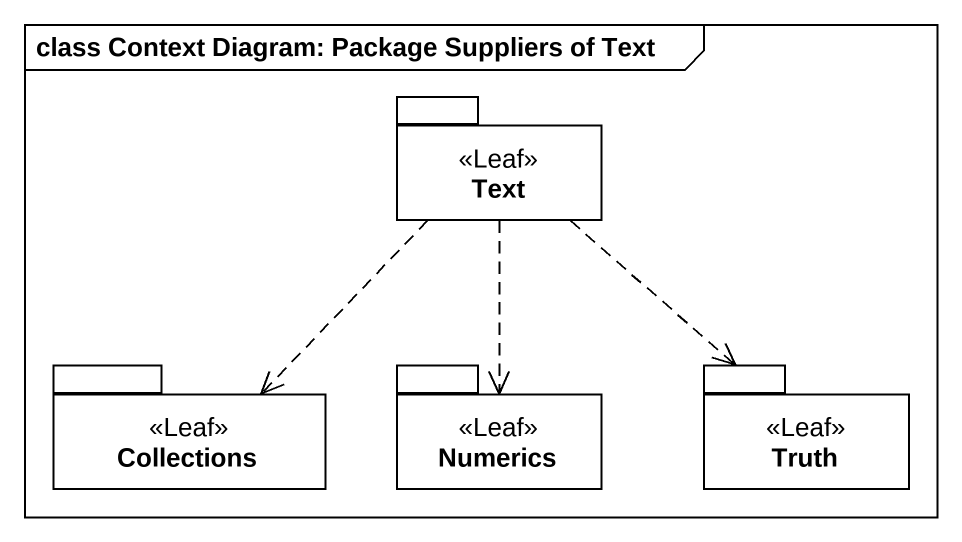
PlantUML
@startuml
mainframe class Context Diagram: Package Suppliers of Text
package Text <<Leaf>> {
}
package "Collections" as Collections_ <<Leaf>> {
}
package Numerics <<Leaf>> {
}
package Truth <<Leaf>> {
}
Text ..> Collections_
Text ..> Numerics
Text ..> Truth
@enduml
